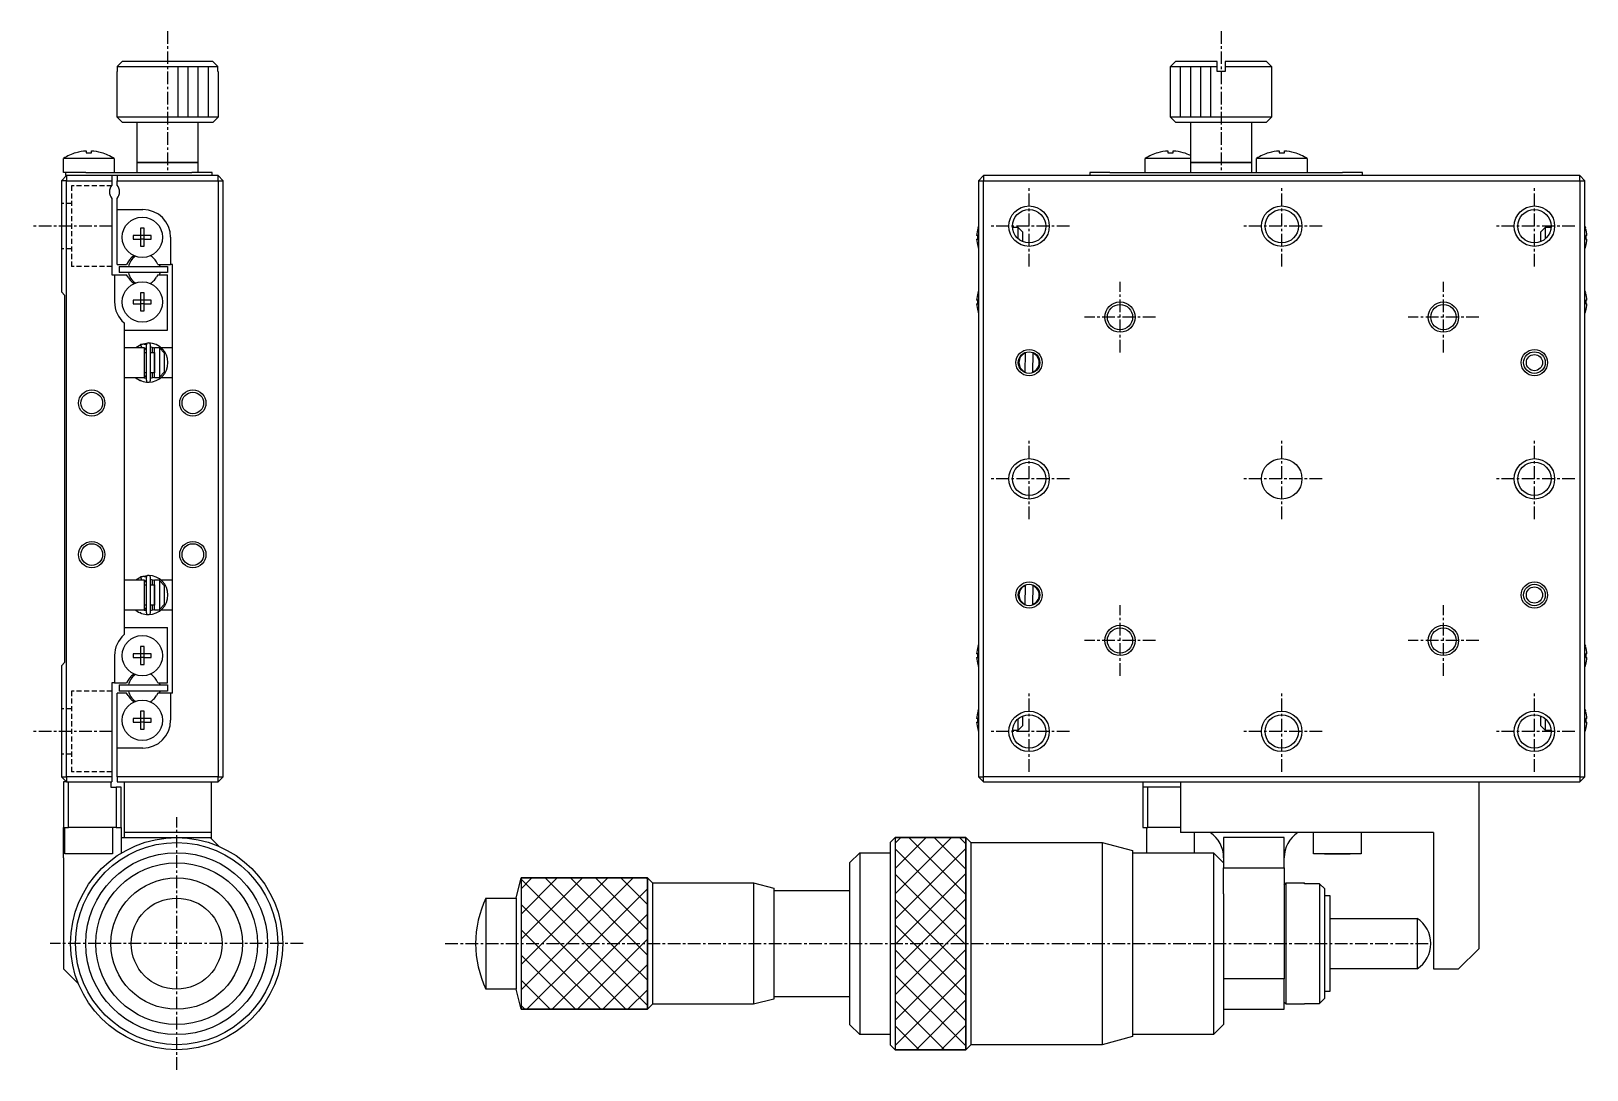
# Model space of a CAD drawing. Extents: x 918 to 1255, y 43 to 278.
# Drawn here: x 918.2 to 1072.1, y 122.9 to 225.7 of the extents above; entities that cross this region are included whole.
import ezdxf

# ---------------------------------------------------------------- set-up
doc = ezdxf.new("R2010")
doc.units = 0
doc.linetypes.add('CENTER', pattern=[2, 1.25, -0.25, 0.25, -0.25])
doc.linetypes.add('DASHED', pattern=[0.75, 0.5, -0.25])
doc.layers.get('0').update_dxf_attribs({"linetype": 'CONTINUOUS'})
doc.layers.add('CENTER', color=1, linetype='CENTER')

msp = doc.modelspace()

# ---------------------------------------------------------------- linework, layer by layer
at = {"color": 7, "linetype": 'CONTINUOUS'}
for p, q in [((926.73, 221.68), (926.71, 221.68)), ((926.71, 217.18), (926.71, 221.68)), ((927.23, 222.68), (926.73, 222.18)), ((926.73, 222.18), (936.69, 222.18)), ((926.73, 222.18), (926.73, 221.68)), ((936.19, 222.68), (927.23, 222.68)), ((936.69, 222.18), (936.19, 222.68)), ((936.69, 221.68), (936.69, 222.18)), ((936.71, 221.68), (936.69, 221.68)), ((936.71, 221.68), (936.71, 217.18)), ((1030.94, 222.18), (1031.44, 222.68)), ((1030.94, 222.18), (1035.54, 222.18)), ((1030.94, 217.18), (1030.94, 222.18)), ((1035.54, 222.68), (1031.44, 222.68)), ((1035.54, 222.68), (1031.44, 222.68)), ((1035.54, 222.18), (1035.54, 222.68)), ((1035.54, 221.68), (1035.54, 222.18)), ((1036.34, 221.68), (1035.54, 221.68)), ((1036.34, 221.68), (1035.54, 221.68)), ((1040.44, 222.68), (1036.34, 222.68)), ((1040.44, 222.68), (1036.34, 222.68)), ((1036.34, 222.68), (1036.34, 222.18)), ((1036.34, 222.18), (1040.94, 222.18)), ((1036.34, 222.18), (1036.34, 221.68)), ((1040.44, 222.68), (1040.94, 222.18)), ((1040.94, 222.18), (1040.94, 217.18)), ((936.71, 217.18), (926.71, 217.18)), ((927.21, 216.68), (926.71, 217.18)), ((936.71, 217.18), (936.21, 216.68)), ((1040.94, 217.18), (1030.94, 217.18)), ((1031.44, 216.68), (1030.94, 217.18)), ((1040.94, 217.18), (1040.44, 216.68)), ((927.21, 216.68), (936.21, 216.68)), ((928.71, 212.68), (928.71, 216.68)), ((934.71, 216.68), (934.71, 212.68)), ((1031.44, 216.68), (1040.44, 216.68)), ((1032.94, 212.68), (1032.94, 216.68)), ((1038.94, 216.68), (1038.94, 212.68)), ((926.41, 213.08), (921.41, 213.08)), ((921.41, 211.68), (921.41, 213.08)), ((922.65, 213.65), (922.65, 213.65)), ((923.65, 213.82), (923.65, 213.65)), ((923.65, 213.65), (924.17, 213.65)), ((924.17, 213.65), (924.17, 213.82)), ((925.17, 213.65), (925.17, 213.65)), ((926.41, 213.08), (926.41, 211.68)), ((934.71, 212.68), (928.71, 212.68)), ((928.71, 212.68), (934.71, 212.68)), ((928.71, 211.68), (928.71, 212.68)), ((934.71, 212.68), (934.71, 211.68)), ((1032.94, 213.08), (1028.44, 213.08)), ((1028.44, 211.68), (1028.44, 213.08)), ((1029.68, 213.65), (1029.68, 213.65)), ((1029.68, 213.65), (1029.68, 213.65)), ((1030.68, 213.82), (1030.68, 213.65)), ((1030.68, 213.65), (1031.2, 213.65)), ((1031.2, 213.65), (1031.2, 213.82)), ((1032.2, 213.65), (1032.2, 213.65)), ((1032.2, 213.65), (1032.2, 213.65)), ((1038.94, 212.68), (1032.94, 212.68)), ((1032.94, 212.68), (1038.94, 212.68)), ((1032.94, 211.68), (1032.94, 212.68)), ((1038.94, 212.68), (1038.94, 211.68)), ((1044.44, 213.08), (1039.44, 213.08)), ((1039.44, 211.68), (1039.44, 213.08)), ((1040.68, 213.65), (1040.68, 213.65)), ((1040.68, 213.65), (1040.68, 213.65)), ((1041.68, 213.82), (1041.68, 213.65)), ((1041.68, 213.65), (1042.2, 213.65)), ((1042.2, 213.65), (1042.2, 213.82)), ((1043.2, 213.65), (1043.2, 213.65)), ((1043.2, 213.65), (1043.2, 213.65)), ((1044.44, 213.08), (1044.44, 211.68)), ((921.71, 211.38), (921.21, 210.88)), ((921.71, 210.88), (921.21, 210.88)), ((921.21, 210.88), (921.21, 199.88)), ((921.61, 211.68), (921.41, 211.68)), ((921.61, 211.68), (921.61, 211.38)), ((923.61, 211.68), (921.61, 211.68)), ((921.61, 211.38), (921.71, 211.38)), ((921.71, 211.38), (921.71, 210.88)), ((926.21, 211.38), (921.71, 211.38)), ((921.71, 210.88), (926.21, 210.88)), ((921.71, 151.88), (921.71, 210.88)), ((923.61, 211.68), (924.98, 211.68)), ((924.98, 211.68), (934.11, 211.68)), ((926.71, 211.38), (926.21, 211.38)), ((926.21, 211.38), (926.21, 210.88)), ((926.21, 210.88), (926.21, 210.45)), ((936.71, 211.38), (926.71, 211.38)), ((926.71, 211.38), (926.71, 210.88)), ((926.71, 210.88), (936.71, 210.88)), ((926.71, 210.45), (926.71, 210.88)), ((936.11, 211.68), (934.11, 211.68)), ((936.11, 211.38), (936.11, 211.68)), ((936.71, 210.88), (936.71, 211.38)), ((936.71, 211.38), (937.21, 210.88)), ((936.71, 210.88), (936.71, 151.88)), ((936.71, 210.88), (937.21, 210.88)), ((937.21, 151.88), (937.21, 210.88)), ((1011.94, 210.88), (1012.44, 211.38)), ((1011.94, 210.88), (1011.94, 151.88)), ((1011.94, 210.88), (1012.44, 210.88)), ((1012.44, 211.38), (1012.44, 210.88)), ((1071.44, 211.38), (1012.44, 211.38)), ((1012.44, 151.88), (1012.44, 210.88)), ((1012.44, 210.88), (1071.44, 210.88)), ((1022.94, 211.68), (1022.94, 211.38)), ((1024.94, 211.68), (1022.94, 211.68)), ((1024.94, 211.68), (1029.86, 211.68)), ((1029.86, 211.68), (1032.01, 211.68)), ((1032.01, 211.68), (1037.51, 211.68)), ((1037.51, 211.68), (1040.86, 211.68)), ((1040.86, 211.68), (1043.01, 211.68)), ((1043.01, 211.68), (1047.94, 211.68)), ((1049.94, 211.68), (1047.94, 211.68)), ((1049.94, 211.38), (1049.94, 211.68)), ((1071.44, 211.38), (1071.94, 210.88)), ((1071.44, 210.88), (1071.44, 211.38)), ((1071.44, 210.88), (1071.44, 151.88)), ((1071.44, 210.88), (1071.94, 210.88)), ((1071.94, 151.88), (1071.94, 210.88)), ((926.21, 209.12), (926.21, 201.58)), ((926.71, 208.03), (926.71, 209.12)), ((926.71, 208.03), (929.26, 208.03)), ((926.71, 202.58), (926.71, 208.03)), ((1015.29, 206.28), (1015.84, 206.28)), ((1015.84, 206.28), (1015.84, 205.21)), ((1015.84, 206.28), (1016.04, 206.08)), ((1067.84, 206.08), (1068.04, 206.28)), ((1068.04, 205.19), (1068.04, 206.28)), ((1068.04, 206.28), (1068.59, 206.28)), ((928.32, 205.46), (928.32, 205.1)), ((929.03, 205.46), (928.32, 205.46)), ((928.32, 205.1), (929.03, 205.1)), ((929.03, 206.17), (929.03, 205.46)), ((929.39, 206.17), (929.03, 206.17)), ((929.04, 205.45), (929.03, 205.46)), ((929.04, 205.12), (929.03, 205.1)), ((929.03, 205.1), (929.03, 204.4)), ((929.38, 205.45), (929.04, 205.45)), ((929.04, 205.45), (929.04, 205.12)), ((929.04, 205.12), (929.38, 205.12)), ((929.38, 205.45), (929.39, 205.46)), ((929.38, 205.12), (929.38, 205.45)), ((929.38, 205.12), (929.39, 205.1)), ((929.39, 205.46), (929.39, 206.17)), ((930.1, 205.46), (929.39, 205.46)), ((929.39, 205.1), (930.1, 205.1)), ((929.39, 204.4), (929.39, 205.1)), ((930.1, 205.1), (930.1, 205.46)), ((932.01, 205.28), (932.01, 202.58)), ((1011.87, 205.46), (1011.75, 205.46)), ((1011.75, 205.1), (1011.87, 205.1)), ((1011.87, 206.17), (1011.87, 206.17)), ((1011.87, 205.1), (1011.87, 205.46)), ((1016.04, 206.08), (1016.34, 205.78)), ((1016.34, 204.85), (1016.34, 205.78)), ((1067.54, 205.78), (1067.84, 206.08)), ((1067.54, 205.78), (1067.54, 204.85)), ((1072.01, 206.17), (1072.01, 206.17)), ((1072.01, 205.46), (1072.01, 205.1)), ((1072.13, 205.46), (1072.01, 205.46)), ((1072.01, 205.1), (1072.13, 205.1)), ((929.03, 204.4), (929.39, 204.4)), ((1011.87, 204.4), (1011.87, 204.4)), ((1072.01, 204.4), (1072.01, 204.4)), ((926.71, 202.58), (927.66, 202.58)), ((926.91, 202.38), (926.91, 201.78)), ((926.91, 202.38), (931.71, 202.38)), ((931.71, 201.78), (926.91, 201.78)), ((927.81, 202.84), (927.66, 202.58)), ((930.76, 202.58), (930.61, 202.84)), ((930.76, 202.58), (932.01, 202.58)), ((931.71, 202.38), (931.71, 201.78)), ((932.21, 202.58), (932.01, 202.58)), ((932.21, 160.18), (932.21, 202.58)), ((926.21, 201.58), (926.46, 201.58)), ((926.46, 201.58), (926.46, 198.88)), ((926.46, 201.58), (927.66, 201.58)), ((927.81, 201.32), (927.66, 201.58)), ((930.76, 201.58), (930.61, 201.32)), ((930.76, 201.58), (931.71, 201.58)), ((931.71, 196.08), (931.71, 201.58)), ((921.56, 199.53), (921.21, 199.88)), ((921.56, 163.23), (921.56, 199.53)), ((928.32, 199.06), (928.32, 198.7)), ((929.03, 199.06), (928.32, 199.06)), ((928.32, 198.7), (929.03, 198.7)), ((929.03, 199.77), (929.03, 199.06)), ((929.39, 199.77), (929.03, 199.77)), ((929.04, 199.05), (929.03, 199.06)), ((929.04, 198.72), (929.03, 198.7)), ((929.03, 198.7), (929.03, 198)), ((929.38, 199.05), (929.04, 199.05)), ((929.04, 199.05), (929.04, 198.72)), ((929.04, 198.72), (929.38, 198.72)), ((929.38, 199.05), (929.39, 199.06)), ((929.38, 198.72), (929.38, 199.05)), ((929.38, 198.72), (929.39, 198.7)), ((929.39, 199.06), (929.39, 199.77)), ((930.1, 199.06), (929.39, 199.06)), ((929.39, 198.7), (930.1, 198.7)), ((929.39, 198), (929.39, 198.7)), ((930.1, 198.7), (930.1, 199.06)), ((1011.87, 199.06), (1011.75, 199.06)), ((1011.75, 198.7), (1011.87, 198.7)), ((1011.87, 199.77), (1011.87, 199.77)), ((1011.87, 198.7), (1011.87, 199.06)), ((1072.01, 199.77), (1072.01, 199.77)), ((1072.01, 199.06), (1072.01, 198.7)), ((1072.13, 199.06), (1072.01, 199.06)), ((1072.01, 198.7), (1072.13, 198.7)), ((929.03, 198), (929.39, 198)), ((1011.87, 198), (1011.87, 198)), ((1072.01, 198), (1072.01, 198)), ((927.41, 196.81), (927.41, 193.96)), ((927.41, 196.08), (931.71, 196.08)), ((927.41, 194.38), (929.41, 194.38)), ((927.41, 193.96), (927.41, 191.81)), ((928.57, 194.38), (929.05, 194.67)), ((929.04, 194.67), (929.04, 194.67)), ((929.04, 194.67), (929.13, 194.38)), ((929.09, 194.69), (929.78, 194.83)), ((929.41, 194.38), (929.41, 191.38)), ((929.61, 191.13), (929.61, 194.63)), ((930, 194.63), (930, 191.13)), ((930.41, 194.32), (930, 194.43)), ((930.21, 193.88), (930.21, 194.38)), ((930.21, 194.38), (930.22, 194.38)), ((930.22, 194.38), (930.22, 194.38)), ((930.22, 194.38), (930.22, 194.38)), ((930.22, 194.38), (930.22, 194.38)), ((930.22, 194.38), (930.22, 194.38)), ((930.41, 191.38), (930.41, 194.38)), ((930.41, 193.88), (930.41, 194.38)), ((930.41, 194.38), (930.91, 194.38)), ((930.91, 194.38), (930.91, 194.33)), ((930.91, 194.33), (930.91, 191.44)), ((931.41, 193.8), (930.91, 194.33)), ((931.05, 194.38), (931.05, 194.38)), ((931.05, 194.38), (932.21, 194.38)), ((929.41, 193.88), (929.61, 193.88)), ((930, 193.88), (930.41, 193.88)), ((930.41, 193.88), (930.41, 191.88)), ((930.41, 191.88), (930.41, 193.88)), ((931.41, 191.97), (931.41, 193.8)), ((1016.55, 193.8), (1016.53, 191.97)), ((1016.55, 193.8), (1016.55, 193.89)), ((1017.33, 191.88), (1017.35, 193.88)), ((1017.33, 191.96), (1017.35, 193.8)), ((1017.35, 193.88), (1017.35, 193.8)), ((927.41, 191.81), (927.41, 170.96)), ((929.41, 191.38), (927.41, 191.38)), ((929.05, 191.1), (929.03, 191.11)), ((929.04, 191.1), (929.05, 191.1)), ((929.05, 191.1), (929.05, 191.1)), ((929.05, 191.1), (929.05, 191.1)), ((929.05, 191.1), (929.05, 191.1)), ((929.08, 191.08), (929.05, 191.1)), ((929.09, 191.08), (929.08, 191.08)), ((929.1, 191.08), (929.09, 191.08)), ((929.09, 191.08), (929.09, 191.08)), ((929.09, 191.08), (929.09, 191.08)), ((929.09, 191.08), (929.09, 191.08)), ((929.09, 191.08), (929.09, 191.08)), ((929.1, 191.07), (929.1, 191.08)), ((929.1, 191.08), (929.1, 191.08)), ((929.1, 191.08), (929.1, 191.08)), ((929.1, 191.08), (929.1, 191.08)), ((929.1, 191.08), (929.1, 191.08)), ((929.1, 191.08), (929.1, 191.08)), ((929.1, 191.07), (929.1, 191.07)), ((929.4, 191.38), (929.41, 191.38)), ((929.61, 191.88), (929.41, 191.88)), ((929.41, 191.38), (929.61, 191.34)), ((930.41, 191.88), (930, 191.88)), ((930, 191.34), (930.41, 191.45)), ((930.21, 191.38), (930.21, 191.88)), ((930.22, 191.38), (930.21, 191.38)), ((930.22, 191.38), (930.22, 191.38)), ((930.22, 191.38), (930.22, 191.38)), ((930.22, 191.38), (930.22, 191.38)), ((930.22, 191.38), (930.22, 191.38)), ((930.22, 191.38), (930.22, 191.38)), ((930.22, 191.38), (930.22, 191.38)), ((930.22, 191.38), (930.22, 191.38)), ((930.22, 191.38), (930.22, 191.38)), ((930.41, 191.38), (930.41, 191.88)), ((930.91, 191.38), (930.41, 191.38)), ((930.91, 191.44), (931.41, 191.97)), ((930.91, 191.44), (930.91, 191.38)), ((932.21, 191.38), (931.05, 191.38)), ((931.41, 191.96), (931.41, 191.97)), ((1016.53, 191.89), (1016.53, 191.97)), ((1017.33, 191.96), (1017.33, 191.88)), ((927.41, 171.38), (929.41, 171.38)), ((927.41, 170.96), (927.41, 168.81)), ((928.57, 171.38), (929.05, 171.67)), ((929.02, 171.66), (929.04, 171.67)), ((929.04, 171.67), (929.13, 171.38)), ((929.09, 171.69), (929.78, 171.83)), ((929.41, 171.38), (929.41, 168.38)), ((929.41, 170.88), (929.61, 170.88)), ((929.61, 168.13), (929.61, 171.63)), ((930, 171.63), (930, 168.13)), ((930.41, 171.32), (930, 171.43)), ((930, 170.88), (930.41, 170.88)), ((930.21, 170.88), (930.21, 171.38)), ((930.21, 171.38), (930.22, 171.38)), ((930.22, 171.38), (930.22, 171.38)), ((930.22, 171.38), (930.22, 171.38)), ((930.22, 171.38), (930.22, 171.38)), ((930.22, 171.38), (930.22, 171.38)), ((930.41, 168.38), (930.41, 171.38)), ((930.41, 170.88), (930.41, 171.38)), ((930.41, 171.38), (930.91, 171.38)), ((930.41, 168.88), (930.41, 170.88)), ((930.41, 170.88), (930.41, 168.88)), ((930.91, 171.38), (930.91, 171.33)), ((930.91, 171.33), (930.91, 168.44)), ((931.41, 170.8), (930.91, 171.33)), ((931.05, 171.38), (931.05, 171.38)), ((931.05, 171.38), (932.21, 171.38)), ((1016.55, 170.8), (1016.55, 170.89)), ((1017.33, 168.88), (1017.35, 170.88)), ((1017.35, 170.88), (1017.35, 170.8)), ((931.41, 168.97), (931.41, 170.8)), ((1016.55, 170.8), (1016.53, 168.97)), ((1017.33, 168.96), (1017.35, 170.8)), ((927.41, 168.81), (927.41, 165.96)), ((929.41, 168.38), (927.41, 168.38)), ((929.05, 168.1), (929.01, 168.11)), ((929.04, 168.1), (929.05, 168.1)), ((929.05, 168.1), (929.05, 168.1)), ((929.05, 168.1), (929.05, 168.1)), ((929.05, 168.1), (929.05, 168.1)), ((929.08, 168.08), (929.05, 168.1)), ((929.09, 168.08), (929.08, 168.08)), ((929.1, 168.08), (929.09, 168.08)), ((929.09, 168.08), (929.09, 168.08)), ((929.09, 168.08), (929.09, 168.08)), ((929.09, 168.08), (929.09, 168.08)), ((929.09, 168.08), (929.09, 168.08)), ((929.1, 168.07), (929.1, 168.08)), ((929.1, 168.08), (929.1, 168.08)), ((929.1, 168.08), (929.1, 168.08)), ((929.1, 168.08), (929.1, 168.08)), ((929.1, 168.08), (929.1, 168.08)), ((929.1, 168.08), (929.1, 168.08)), ((929.1, 168.07), (929.1, 168.07)), ((929.4, 168.38), (929.41, 168.38)), ((929.61, 168.88), (929.41, 168.88)), ((929.41, 168.38), (929.61, 168.34)), ((930.41, 168.88), (930, 168.88)), ((930, 168.34), (930.41, 168.45)), ((930.21, 168.38), (930.21, 168.88)), ((930.22, 168.38), (930.21, 168.38)), ((930.22, 168.38), (930.22, 168.38)), ((930.22, 168.38), (930.22, 168.38)), ((930.22, 168.38), (930.22, 168.38)), ((930.22, 168.38), (930.22, 168.38)), ((930.22, 168.38), (930.22, 168.38)), ((930.22, 168.38), (930.22, 168.38)), ((930.22, 168.38), (930.22, 168.38)), ((930.22, 168.38), (930.22, 168.38)), ((930.41, 168.38), (930.41, 168.88)), ((930.91, 168.38), (930.41, 168.38)), ((930.91, 168.44), (931.41, 168.97)), ((930.91, 168.44), (930.91, 168.38)), ((932.21, 168.38), (931.05, 168.38)), ((931.41, 168.96), (931.41, 168.97)), ((1016.53, 168.89), (1016.53, 168.97)), ((1017.33, 168.96), (1017.33, 168.88)), ((927.41, 166.68), (931.71, 166.68)), ((931.71, 161.18), (931.71, 166.68)), ((929.03, 164.77), (929.03, 164.06)), ((929.39, 164.77), (929.03, 164.77)), ((929.39, 164.06), (929.39, 164.77)), ((1011.87, 164.77), (1011.87, 164.77)), ((1072.01, 164.77), (1072.01, 164.77)), ((921.21, 162.88), (921.56, 163.23)), ((926.46, 163.88), (926.46, 161.18)), ((928.32, 164.06), (928.32, 163.7)), ((929.03, 164.06), (928.32, 164.06)), ((928.32, 163.7), (929.03, 163.7)), ((929.04, 164.05), (929.03, 164.06)), ((929.04, 163.72), (929.03, 163.7)), ((929.03, 163.7), (929.03, 163)), ((929.38, 164.05), (929.04, 164.05)), ((929.04, 164.05), (929.04, 163.72)), ((929.04, 163.72), (929.38, 163.72)), ((929.38, 164.05), (929.39, 164.06)), ((929.38, 163.72), (929.38, 164.05)), ((929.38, 163.72), (929.39, 163.7)), ((930.1, 164.06), (929.39, 164.06)), ((929.39, 163.7), (930.1, 163.7)), ((929.39, 163), (929.39, 163.7)), ((930.1, 163.7), (930.1, 164.06)), ((1011.87, 164.06), (1011.75, 164.06)), ((1011.75, 163.7), (1011.87, 163.7)), ((1011.87, 163.7), (1011.87, 164.06)), ((1072.01, 164.06), (1072.01, 163.7)), ((1072.13, 164.06), (1072.01, 164.06)), ((1072.01, 163.7), (1072.13, 163.7)), ((921.21, 162.88), (921.21, 151.88)), ((929.03, 163), (929.39, 163)), ((1011.87, 163), (1011.87, 163)), ((1072.01, 163), (1072.01, 163)), ((926.21, 161.18), (926.21, 151.88)), ((926.46, 161.18), (926.21, 161.18)), ((926.46, 161.18), (927.66, 161.18)), ((927.66, 160.18), (926.71, 160.18)), ((926.71, 154.73), (926.71, 160.18)), ((926.91, 160.98), (926.91, 160.38)), ((926.91, 160.98), (931.71, 160.98)), ((931.71, 160.38), (926.91, 160.38)), ((927.81, 161.44), (927.66, 161.18)), ((927.81, 159.92), (927.66, 160.18)), ((930.76, 161.18), (930.61, 161.44)), ((930.76, 160.18), (930.61, 159.92)), ((930.76, 161.18), (931.71, 161.18)), ((932.01, 160.18), (930.76, 160.18)), ((931.71, 160.98), (931.71, 160.38)), ((932.21, 160.18), (932.01, 160.18)), ((932.01, 160.18), (932.01, 157.48)), ((928.32, 157.66), (928.32, 157.3)), ((929.03, 157.66), (928.32, 157.66)), ((928.32, 157.3), (929.03, 157.3)), ((929.03, 158.37), (929.03, 157.66)), ((929.39, 158.37), (929.03, 158.37)), ((929.04, 157.65), (929.03, 157.66)), ((929.04, 157.32), (929.03, 157.3)), ((929.03, 157.3), (929.03, 156.6)), ((929.38, 157.65), (929.04, 157.65)), ((929.04, 157.65), (929.04, 157.32)), ((929.04, 157.32), (929.38, 157.32)), ((929.38, 157.65), (929.39, 157.66)), ((929.38, 157.32), (929.38, 157.65)), ((929.38, 157.32), (929.39, 157.3)), ((929.39, 157.66), (929.39, 158.37)), ((930.1, 157.66), (929.39, 157.66)), ((929.39, 157.3), (930.1, 157.3)), ((929.39, 156.6), (929.39, 157.3)), ((930.1, 157.3), (930.1, 157.66)), ((1011.87, 157.66), (1011.75, 157.66)), ((1011.75, 157.3), (1011.87, 157.3)), ((1011.87, 158.37), (1011.87, 158.37)), ((1011.87, 157.3), (1011.87, 157.66)), ((1015.84, 157.58), (1015.84, 156.48)), ((1016.34, 156.98), (1016.34, 157.92)), ((1067.54, 157.92), (1067.54, 156.98)), ((1068.04, 156.48), (1068.04, 157.56)), ((1072.01, 158.37), (1072.01, 158.37)), ((1072.01, 157.66), (1072.01, 157.3)), ((1072.13, 157.66), (1072.01, 157.66)), ((1072.01, 157.3), (1072.13, 157.3)), ((929.03, 156.6), (929.39, 156.6)), ((1011.87, 156.6), (1011.87, 156.6)), ((1015.84, 156.48), (1015.29, 156.48)), ((1016.04, 156.68), (1015.84, 156.48)), ((1016.34, 156.98), (1016.04, 156.68)), ((1067.84, 156.68), (1067.54, 156.98)), ((1068.04, 156.48), (1067.84, 156.68)), ((1068.59, 156.48), (1068.04, 156.48)), ((1072.01, 156.6), (1072.01, 156.6)), ((929.26, 154.73), (926.71, 154.73)), ((926.71, 151.88), (926.71, 154.73)), ((921.21, 151.88), (921.71, 151.88)), ((921.21, 151.88), (921.71, 151.38)), ((921.41, 151.38), (921.41, 146.88)), ((921.71, 151.38), (921.41, 151.38)), ((926.21, 151.88), (921.71, 151.88)), ((921.71, 151.88), (921.71, 151.38)), ((921.71, 151.38), (926.21, 151.38)), ((921.91, 146.88), (921.91, 151.38)), ((926.11, 151.38), (926.11, 150.88)), ((926.11, 150.88), (926.61, 150.88)), ((926.21, 151.88), (926.21, 151.38)), ((926.61, 150.88), (926.61, 146.88)), ((927.11, 150.88), (926.61, 150.88)), ((936.71, 151.88), (926.71, 151.88)), ((926.71, 151.88), (926.71, 151.38)), ((926.71, 151.38), (936.71, 151.38)), ((927.11, 146.88), (927.11, 150.88)), ((927.41, 151.38), (927.41, 146.38)), ((936.01, 151.38), (936.01, 146.38)), ((936.71, 151.88), (937.21, 151.88)), ((936.71, 151.38), (937.21, 151.88)), ((936.71, 151.38), (936.71, 151.88)), ((1011.94, 151.88), (1012.44, 151.88)), ((1012.44, 151.38), (1011.94, 151.88)), ((1012.44, 151.38), (1012.44, 151.88)), ((1071.44, 151.88), (1012.44, 151.88)), ((1012.44, 151.38), (1071.44, 151.38)), ((1028.19, 151.38), (1028.19, 150.88)), ((1028.19, 150.88), (1028.19, 146.88)), ((1028.69, 150.88), (1028.19, 150.88)), ((1031.94, 150.88), (1028.69, 150.88)), ((1028.69, 146.88), (1028.69, 150.88)), ((1031.94, 151.38), (1031.94, 146.38)), ((1061.44, 151.38), (1061.44, 134.88)), ((1071.44, 151.88), (1071.94, 151.88)), ((1071.44, 151.88), (1071.44, 151.38)), ((1071.94, 151.88), (1071.44, 151.38)), ((921.41, 146.88), (921.91, 146.88)), ((921.41, 143.88), (921.41, 146.88)), ((921.56, 144.28), (921.56, 146.88)), ((926.61, 146.88), (921.91, 146.88)), ((926.26, 146.88), (926.26, 144.28)), ((926.61, 146.88), (927.11, 146.88)), ((927.11, 146.88), (927.11, 144.33)), ((936.01, 146.38), (927.41, 146.38)), ((927.41, 146.38), (927.41, 145.88)), ((936.01, 146.38), (936.01, 145.78)), ((1028.19, 146.88), (1028.69, 146.88)), ((1028.59, 144.38), (1028.59, 146.88)), ((1031.94, 146.88), (1028.69, 146.88)), ((1056.94, 146.38), (1031.94, 146.38)), ((1033.29, 146.38), (1033.29, 144.38)), ((1045.09, 144.28), (1045.09, 146.38)), ((1049.79, 146.38), (1049.79, 144.28)), ((1056.94, 146.38), (1056.94, 132.88)), ((927.11, 145.88), (932.61, 145.88)), ((932.61, 145.88), (935.91, 145.88)), ((935.91, 145.88), (936.77, 145.03)), ((1003.19, 145.38), (1003.69, 145.88)), ((1003.19, 145.38), (1003.19, 125.38)), ((1010.69, 145.88), (1011.19, 145.38)), ((1011.19, 145.38), (1011.19, 125.38)), ((1011.19, 145.38), (1024.19, 145.38)), ((1024.19, 145.38), (1024.19, 125.38)), ((1024.19, 145.38), (1027.19, 144.58)), ((1042.19, 145.88), (1036.19, 145.88)), ((1036.19, 145.88), (1036.19, 142.88)), ((1042.19, 142.88), (1042.19, 145.88)), ((921.41, 143.88), (921.41, 132.88)), ((926.26, 144.28), (921.56, 144.28)), ((999.19, 143.38), (1000.19, 144.38)), ((999.19, 143.38), (999.19, 127.38)), ((1000.19, 144.38), (1000.19, 126.38)), ((1000.19, 144.38), (1003.19, 144.38)), ((1027.19, 144.58), (1027.19, 126.18)), ((1027.19, 144.38), (1035.19, 144.38)), ((1035.19, 144.38), (1035.19, 126.38)), ((1035.19, 144.38), (1036.19, 143.38)), ((1049.79, 144.28), (1045.09, 144.28)), ((1047.44, 144.28), (1045.09, 144.28)), ((1046.17, 144.28), (1046.8, 144.28)), ((1046.8, 144.28), (1046.17, 144.28)), ((1046.8, 144.28), (1048.07, 144.28)), ((1048.07, 144.28), (1046.8, 144.28)), ((1049.79, 144.28), (1047.44, 144.28)), ((1048.07, 144.28), (1048.71, 144.28)), ((1048.71, 144.28), (1048.07, 144.28)), ((966.19, 139.88), (966.69, 141.88)), ((979.19, 141.88), (979.69, 141.38)), ((1036.19, 142.88), (1042.19, 142.88)), ((1036.19, 140.32), (1036.19, 142.88)), ((1042.19, 142.88), (1042.19, 131.88)), ((979.69, 141.38), (979.69, 129.38)), ((979.69, 141.38), (989.69, 141.38)), ((989.69, 141.38), (989.69, 129.38)), ((989.69, 141.38), (991.69, 140.88)), ((991.69, 140.88), (991.69, 129.88)), ((991.69, 140.63), (999.19, 140.63)), ((1036.19, 140.32), (1036.19, 135.38)), ((1042.19, 141.18), (1042.39, 141.38)), ((1042.39, 129.38), (1042.39, 141.38)), ((1042.39, 141.38), (1044.19, 141.38)), ((1044.19, 141.3), (1044.19, 141.38)), ((1044.19, 141.3), (1044.19, 141.38)), ((1045.69, 141.3), (1044.19, 141.3)), ((1045.69, 141.3), (1045.69, 129.47)), ((1046.19, 140.79), (1045.69, 141.3)), ((1046.19, 129.98), (1046.19, 140.79)), ((1046.19, 140.03), (1046.19, 140.79)), ((1046.19, 140.13), (1046.69, 140.13)), ((1046.69, 140.13), (1046.69, 130.63)), ((963.2, 139.88), (963.2, 130.88)), ((963.2, 139.88), (966.19, 139.88)), ((966.19, 139.88), (966.19, 130.88)), ((1046.69, 137.88), (1055.35, 137.88)), ((1055.35, 137.88), (1055.35, 132.88)), ((1036.19, 135.38), (1036.19, 127.38)), ((1061.44, 134.88), (1059.44, 132.88)), ((922.9, 131.4), (921.41, 132.88)), ((1055.35, 132.88), (1046.69, 132.88)), ((1056.94, 132.88), (1059.44, 132.88)), ((966.19, 130.88), (963.2, 130.88)), ((966.69, 128.88), (966.19, 130.88)), ((1042.19, 131.88), (1036.19, 131.88)), ((1042.19, 128.88), (1042.19, 131.88)), ((979.69, 129.38), (979.19, 128.88)), ((989.69, 129.38), (979.69, 129.38)), ((991.69, 129.88), (989.69, 129.38)), ((999.19, 130.13), (991.69, 130.13)), ((1042.39, 129.38), (1042.19, 129.58)), ((1044.19, 129.38), (1042.39, 129.38)), ((1044.19, 129.38), (1044.19, 129.47)), ((1044.19, 129.38), (1044.19, 129.47)), ((1044.19, 129.47), (1045.69, 129.47)), ((1045.69, 129.47), (1046.19, 129.98)), ((1046.19, 129.98), (1046.19, 130.74)), ((1046.69, 130.63), (1046.19, 130.63)), ((1036.19, 128.88), (1042.19, 128.88)), ((1000.19, 126.38), (999.19, 127.38)), ((1003.19, 126.38), (1000.19, 126.38)), ((1035.19, 126.38), (1027.19, 126.38)), ((1036.19, 127.38), (1035.19, 126.38)), ((1003.69, 124.88), (1003.19, 125.38)), ((1011.19, 125.38), (1010.69, 124.88)), ((1024.19, 125.38), (1011.19, 125.38)), ((1027.19, 126.18), (1024.19, 125.38))]:
    msp.add_line(p, q, dxfattribs=at)
at = {"color": 3, "linetype": 'CONTINUOUS'}
for p, q in [((932.71, 222.18), (932.71, 217.18)), ((933.71, 222.18), (933.71, 217.18)), ((934.71, 222.18), (934.71, 217.18)), ((935.71, 222.18), (935.71, 217.18)), ((1031.94, 217.18), (1031.94, 222.18)), ((1032.94, 217.18), (1032.94, 222.18)), ((1033.94, 217.18), (1033.94, 222.18)), ((1034.94, 217.18), (1034.94, 222.18)), ((1004.26, 145.88), (1003.69, 145.31)), ((1006.76, 145.88), (1003.69, 142.81)), ((1009.26, 145.88), (1003.69, 140.31)), ((1003.69, 145.88), (1003.69, 124.88)), ((1003.69, 145.88), (1010.69, 145.88)), ((1010.69, 144.81), (1003.69, 137.81)), ((1010.69, 137.75), (1003.69, 144.75)), ((1010.69, 140.25), (1005.06, 145.88)), ((1010.69, 142.75), (1007.56, 145.88)), ((1010.69, 145.25), (1010.06, 145.88)), ((1010.69, 145.88), (1010.69, 124.88)), ((967.76, 141.88), (966.69, 140.81)), ((970.26, 141.88), (966.69, 138.31)), ((972.76, 141.88), (966.69, 135.81)), ((966.69, 141.88), (966.69, 128.88)), ((966.69, 141.88), (979.19, 141.88)), ((974.66, 133.78), (966.69, 141.75)), ((975.26, 141.88), (967.16, 133.78)), ((977.16, 133.78), (969.06, 141.88)), ((977.76, 141.88), (969.66, 133.78)), ((979.19, 134.25), (971.56, 141.88)), ((979.19, 136.75), (974.06, 141.88)), ((979.19, 139.25), (976.56, 141.88)), ((979.19, 141.75), (979.06, 141.88)), ((979.19, 141.88), (979.19, 128.88)), ((1010.69, 142.31), (1003.69, 135.31)), ((1010.69, 135.25), (1003.69, 142.25)), ((979.19, 140.81), (972.16, 133.78)), ((972.16, 133.78), (966.69, 139.25)), ((1009.66, 133.78), (1003.69, 139.75)), ((1010.69, 139.81), (1004.66, 133.78)), ((979.19, 138.31), (974.66, 133.78)), ((1007.16, 133.78), (1003.69, 137.25)), ((1010.69, 137.31), (1007.16, 133.78)), ((969.66, 133.78), (966.69, 136.75)), ((979.19, 135.81), (977.16, 133.78)), ((967.16, 133.78), (966.69, 134.25)), ((1004.66, 133.78), (1003.69, 134.75)), ((1010.69, 134.81), (1009.66, 133.78)), ((967.16, 133.78), (966.69, 133.31)), ((969.66, 133.78), (966.69, 130.81)), ((972.06, 128.88), (967.16, 133.78)), ((972.16, 133.78), (967.26, 128.88)), ((974.56, 128.88), (969.66, 133.78)), ((974.66, 133.78), (969.76, 128.88)), ((977.06, 128.88), (972.16, 133.78)), ((977.16, 133.78), (972.26, 128.88)), ((979.19, 129.25), (974.66, 133.78)), ((979.19, 133.31), (974.76, 128.88)), ((979.19, 131.75), (977.16, 133.78)), ((1004.66, 133.78), (1003.69, 132.81)), ((1007.16, 133.78), (1003.69, 130.31)), ((1009.66, 133.78), (1003.69, 127.81)), ((1010.69, 127.75), (1004.66, 133.78)), ((1010.69, 130.25), (1007.16, 133.78)), ((1010.69, 132.75), (1009.66, 133.78)), ((969.56, 128.88), (966.69, 131.75)), ((1010.69, 132.31), (1003.69, 125.31)), ((1010.69, 125.25), (1003.69, 132.25)), ((979.19, 130.81), (977.26, 128.88)), ((1008.56, 124.88), (1003.69, 129.75)), ((1010.69, 129.81), (1005.76, 124.88)), ((967.06, 128.88), (966.69, 129.25)), ((979.19, 128.88), (966.69, 128.88)), ((1006.06, 124.88), (1003.69, 127.25)), ((1010.69, 127.31), (1008.26, 124.88)), ((1010.69, 124.88), (1003.69, 124.88))]:
    msp.add_line(p, q, dxfattribs=at)
at = {"color": 3, "linetype": 'DASHED'}
for p, q in [((922.21, 210.38), (922.21, 202.38)), ((926.21, 210.38), (922.21, 210.38)), ((922.21, 208.63), (921.21, 208.63)), ((922.21, 204.13), (921.21, 204.13)), ((926.21, 202.38), (922.21, 202.38)), ((922.21, 160.38), (922.21, 152.38)), ((926.21, 160.38), (922.21, 160.38)), ((922.21, 158.63), (921.21, 158.63)), ((922.21, 154.13), (921.21, 154.13)), ((926.21, 152.38), (922.21, 152.38))]:
    msp.add_line(p, q, dxfattribs=at)
at = {"color": 7, "linetype": 'CONTINUOUS'}
for points in [[(929.05, 194.67), (929.04, 194.67), (929.04, 194.67), (929.04, 194.67), (929.04, 194.66), (929.04, 194.66), (929.04, 194.65), (929.04, 194.65), (929.04, 194.64), (929.05, 194.63), (929.05, 194.62), (929.05, 194.61), (929.06, 194.6), (929.06, 194.59), (929.06, 194.57), (929.07, 194.56), (929.07, 194.55), (929.08, 194.53), (929.08, 194.52), (929.09, 194.5), (929.1, 194.49), (929.1, 194.48), (929.11, 194.46), (929.11, 194.45), (929.12, 194.43), (929.13, 194.42), (929.13, 194.41), (929.14, 194.4), (929.15, 194.38)], [(929.05, 194.67), (929.08, 194.69), (929.11, 194.7), (929.14, 194.71), (929.17, 194.71), (929.21, 194.72), (929.24, 194.72), (929.28, 194.73), (929.31, 194.73), (929.34, 194.73), (929.38, 194.73), (929.41, 194.72), (929.45, 194.72), (929.48, 194.71), (929.51, 194.7), (929.55, 194.69), (929.58, 194.68), (929.61, 194.66), (929.62, 194.66)], [(929.61, 194.03), (929.61, 194.05), (929.61, 194.06), (929.61, 194.08), (929.61, 194.09), (929.61, 194.11), (929.6, 194.12), (929.6, 194.14), (929.59, 194.15), (929.59, 194.16), (929.58, 194.18), (929.57, 194.19), (929.56, 194.2), (929.56, 194.22), (929.55, 194.23), (929.54, 194.24), (929.53, 194.25), (929.52, 194.26), (929.5, 194.27), (929.49, 194.28), (929.48, 194.29), (929.47, 194.3), (929.45, 194.3), (929.44, 194.31), (929.43, 194.32), (929.41, 194.32), (929.41, 194.32)], [(929.41, 191.45), (929.42, 191.45), (929.43, 191.46), (929.45, 191.46), (929.46, 191.47), (929.47, 191.48), (929.49, 191.49), (929.5, 191.49), (929.51, 191.5), (929.52, 191.51), (929.53, 191.53), (929.54, 191.54), (929.55, 191.55), (929.56, 191.56), (929.57, 191.57), (929.58, 191.59), (929.58, 191.6), (929.59, 191.61), (929.59, 191.63), (929.6, 191.64), (929.6, 191.66), (929.61, 191.67), (929.61, 191.68), (929.61, 191.7), (929.61, 191.71), (929.61, 191.73), (929.61, 191.74)], [(929.05, 171.67), (929.04, 171.67), (929.04, 171.67), (929.04, 171.67), (929.04, 171.66), (929.04, 171.66), (929.04, 171.65), (929.04, 171.65), (929.04, 171.64), (929.05, 171.63), (929.05, 171.62), (929.05, 171.61), (929.06, 171.6), (929.06, 171.59), (929.06, 171.57), (929.07, 171.56), (929.07, 171.55), (929.08, 171.53), (929.08, 171.52), (929.09, 171.5), (929.1, 171.49), (929.1, 171.48), (929.11, 171.46), (929.11, 171.45), (929.12, 171.43), (929.13, 171.42), (929.13, 171.41), (929.14, 171.4), (929.15, 171.38)], [(929.05, 171.67), (929.08, 171.69), (929.11, 171.7), (929.14, 171.71), (929.17, 171.71), (929.21, 171.72), (929.24, 171.72), (929.28, 171.73), (929.31, 171.73), (929.34, 171.73), (929.38, 171.73), (929.41, 171.72), (929.45, 171.72), (929.48, 171.71), (929.51, 171.7), (929.55, 171.69), (929.58, 171.68), (929.61, 171.66), (929.62, 171.66)], [(929.61, 171.03), (929.61, 171.05), (929.61, 171.06), (929.61, 171.08), (929.61, 171.09), (929.61, 171.11), (929.6, 171.12), (929.6, 171.14), (929.59, 171.15), (929.59, 171.16), (929.58, 171.18), (929.57, 171.19), (929.56, 171.2), (929.56, 171.22), (929.55, 171.23), (929.54, 171.24), (929.53, 171.25), (929.52, 171.26), (929.5, 171.27), (929.49, 171.28), (929.48, 171.29), (929.47, 171.3), (929.45, 171.3), (929.44, 171.31), (929.43, 171.32), (929.41, 171.32), (929.41, 171.32)], [(929.41, 168.45), (929.42, 168.45), (929.43, 168.46), (929.45, 168.46), (929.46, 168.47), (929.47, 168.48), (929.49, 168.49), (929.5, 168.49), (929.51, 168.5), (929.52, 168.51), (929.53, 168.53), (929.54, 168.54), (929.55, 168.55), (929.56, 168.56), (929.57, 168.57), (929.58, 168.59), (929.58, 168.6), (929.59, 168.61), (929.59, 168.63), (929.6, 168.64), (929.6, 168.66), (929.61, 168.67), (929.61, 168.68), (929.61, 168.7), (929.61, 168.71), (929.61, 168.73), (929.61, 168.74)]]:
    msp.add_lwpolyline(points, dxfattribs=at)
for points in [[(1010.69, 145.88), (1003.69, 145.88), (1003.69, 124.88), (1010.69, 124.88)], [(979.19, 141.88), (966.69, 141.88), (966.69, 128.88), (979.19, 128.88)]]:
    msp.add_lwpolyline(points, close=True, dxfattribs=at)
at = {"color": 3, "linetype": 'CONTINUOUS'}
for centre, radius in [((1016.94, 206.38), 2), ((1041.94, 206.38), 2), ((1066.94, 206.38), 2), ((1025.94, 197.38), 1.5), ((1057.94, 197.38), 1.5), ((1016.94, 192.88), 1.3), ((1066.94, 192.88), 1.3), ((924.21, 188.88), 1.3), ((934.21, 188.88), 1.3), ((1016.94, 181.38), 2), ((1066.94, 181.38), 2), ((924.21, 173.88), 1.3), ((934.21, 173.88), 1.3), ((1016.94, 169.88), 1.3), ((1066.94, 169.88), 1.3), ((1025.94, 165.38), 1.5), ((1057.94, 165.38), 1.5), ((1016.94, 156.38), 2), ((1041.94, 156.38), 2), ((1066.94, 156.38), 2)]:
    msp.add_circle(centre, radius, dxfattribs=at)
at = {"color": 7, "linetype": 'CONTINUOUS'}
for centre, radius in [((1016.94, 206.38), 1.65), ((1041.94, 206.38), 1.65), ((1066.94, 206.38), 1.65), ((929.21, 205.28), 2), ((929.21, 198.88), 2), ((1025.94, 197.38), 1.25), ((1057.94, 197.38), 1.25), ((1016.94, 192.88), 1.07), ((1066.94, 192.88), 1.07), ((1066.94, 192.88), 0.8), ((924.21, 188.88), 1.07), ((934.21, 188.88), 1.07), ((1041.94, 181.38), 2), ((1016.94, 181.38), 1.65), ((1066.94, 181.38), 1.65), ((924.21, 173.88), 1.07), ((934.21, 173.88), 1.07), ((1016.94, 169.88), 1.07), ((1066.94, 169.88), 1.07), ((1066.94, 169.88), 0.8), ((1025.94, 165.38), 1.25), ((1057.94, 165.38), 1.25), ((929.21, 163.88), 2), ((929.21, 157.48), 2), ((1016.94, 156.38), 1.65), ((1041.94, 156.38), 1.65), ((1066.94, 156.38), 1.65), ((932.61, 135.38), 10.5), ((932.61, 135.38), 10), ((932.61, 135.38), 9), ((932.61, 135.38), 8), ((932.61, 135.38), 6.5), ((932.61, 135.38), 4.5)]:
    msp.add_circle(centre, radius, dxfattribs=at)
for centre, radius, start, end in [((923.91, 209.33), 4.5, 106.2858, 123.749), ((923.91, 209.33), 4.49, 93.3178, 106.2694), ((923.91, 209.33), 4.49, 73.7306, 86.6822), ((923.91, 209.33), 4.5, 56.251, 73.7142), ((1030.94, 209.33), 4.5, 106.2858, 123.749), ((1030.94, 209.33), 4.49, 93.3178, 106.2694), ((1030.94, 209.33), 4.49, 73.7306, 86.6822), ((1030.94, 209.33), 4.5, 63.6122, 73.7142), ((1041.94, 209.33), 4.5, 106.2858, 123.749), ((1041.94, 209.33), 4.49, 93.3178, 106.2694), ((1041.94, 209.33), 4.49, 73.7306, 86.6822), ((1041.94, 209.33), 4.5, 56.251, 73.7142), ((926.96, 209.78), 1, 138.5904, 221.4096), ((925.96, 209.78), 1, 318.5904, 41.4096), ((929.26, 205.28), 2.75, 0, 90), ((1014.94, 205.28), 3.2, 159.6359, 163.8775), ((1068.94, 205.28), 3.2, 16.1225, 20.3641), ((1014.94, 205.28), 3.19, 163.8933, 176.7703), ((1014.94, 205.28), 3.19, 183.2297, 196.1067), ((1068.94, 205.28), 3.19, 3.2297, 16.1067), ((1068.94, 205.28), 3.19, 343.8933, 356.7703), ((929.32, 201.97), 1.75, 135, 150), ((929.41, 202.08), 1.59, 123.754, 169.1069), ((929.32, 201.97), 1.75, 121.8815, 135), ((929.09, 201.97), 1.75, 45, 58.1185), ((929.09, 201.97), 1.75, 30, 45), ((1014.94, 205.28), 3.2, 196.1225, 200.3641), ((1068.94, 205.28), 3.2, 339.6359, 343.8775), ((929.41, 202.08), 1.59, 190.893, 236.2459), ((929.41, 202.08), 1.59, 10.8931, 18.3585), ((929.41, 202.08), 1.59, 341.6416, 349.107), ((929.32, 202.2), 1.75, 210, 225), ((929.32, 202.2), 1.75, 225, 238.1185), ((929.09, 202.2), 1.75, 301.8815, 315), ((929.09, 202.2), 1.75, 315, 330), ((929.21, 198.88), 2.75, 180, 229.1148), ((1014.94, 198.88), 3.19, 163.8933, 176.7703), ((1014.94, 198.88), 3.19, 183.2297, 196.1067), ((1014.94, 198.88), 3.2, 159.6359, 163.8775), ((1068.94, 198.88), 3.2, 16.1225, 20.3641), ((1068.94, 198.88), 3.19, 3.2297, 16.1067), ((1068.94, 198.88), 3.19, 343.8933, 356.7703), ((1014.94, 198.88), 3.2, 196.1225, 200.3641), ((1068.94, 198.88), 3.2, 339.6359, 343.8775), ((929.81, 194.63), 0.195, 0, 180), ((929.81, 192.88), 1.94, 270.742, 89.3277), ((1016.94, 192.88), 1, 113.0593, 245.9029), ((1016.94, 192.88), 1, 293.0593, 65.9029), ((929.81, 192.89), 1.95, 230.5709, 269.2256), ((929.81, 191.13), 0.195, 180, 0), ((929.81, 171.63), 0.195, 0, 180), ((929.81, 169.88), 1.94, 270.742, 89.3277), ((1016.94, 169.88), 1, 113.0593, 245.9029), ((1016.94, 169.88), 1, 293.0593, 65.9029), ((929.81, 169.89), 1.95, 230.5709, 269.2256), ((929.81, 168.13), 0.195, 180, 0), ((929.21, 163.88), 2.75, 130.8852, 180), ((1014.94, 163.88), 3.19, 163.8933, 176.7703), ((1014.94, 163.88), 3.2, 159.6359, 163.8775), ((1068.94, 163.88), 3.2, 16.1225, 20.3641), ((1068.94, 163.88), 3.19, 3.2297, 16.1067), ((1014.94, 163.88), 3.19, 183.2297, 196.1067), ((1068.94, 163.88), 3.19, 343.8933, 356.7703), ((929.32, 160.57), 1.75, 135, 150), ((929.41, 160.68), 1.59, 123.754, 169.1069), ((929.32, 160.57), 1.75, 121.8815, 135), ((929.09, 160.57), 1.75, 45, 58.1185), ((929.09, 160.57), 1.75, 30, 45), ((1014.94, 163.88), 3.2, 196.1225, 200.3641), ((1068.94, 163.88), 3.2, 339.6359, 343.8775), ((929.41, 160.68), 1.59, 190.893, 236.2459), ((929.41, 160.68), 1.59, 10.8931, 18.3585), ((929.41, 160.68), 1.59, 341.6416, 349.107), ((929.32, 160.8), 1.75, 210, 225), ((929.32, 160.8), 1.75, 225, 238.1185), ((929.09, 160.8), 1.75, 301.8815, 315), ((929.09, 160.8), 1.75, 315, 330), ((1014.94, 157.48), 3.2, 159.6359, 163.8775), ((1068.94, 157.48), 3.2, 16.1225, 20.3641), ((929.26, 157.48), 2.75, 270, 0), ((1014.94, 157.48), 3.19, 163.8933, 176.7703), ((1014.94, 157.48), 3.19, 183.2297, 196.1067), ((1068.94, 157.48), 3.19, 3.2297, 16.1067), ((1068.94, 157.48), 3.19, 343.8933, 356.7703), ((1014.94, 157.48), 3.2, 196.1225, 200.3641), ((1068.94, 157.48), 3.2, 339.6359, 343.8775), ((1033.19, 143.88), 3, 0, 56.4427), ((1045.19, 143.88), 3, 123.5573, 180), ((972.69, 135.38), 10.5, 154.6231, 180), ((1053.69, 135.38), 3, 0, 56.4427), ((972.69, 135.38), 10.5, 180, 205.3769), ((1053.69, 135.38), 3, 303.5573, 0)]:
    msp.add_arc(centre, radius, start, end, dxfattribs=at)
at = {"layer": 'CENTER', "color": 1, "linetype": 'CENTER'}
for p, q in [((931.71, 225.68), (931.71, 211.68)), ((1035.94, 225.68), (1035.94, 211.68)), ((1016.94, 202.38), (1016.94, 210.38)), ((1041.94, 202.38), (1041.94, 210.38)), ((1066.94, 202.38), (1066.94, 210.38)), ((926.21, 206.38), (918.21, 206.38)), ((1020.94, 206.38), (1012.94, 206.38)), ((1045.94, 206.38), (1037.94, 206.38)), ((1070.94, 206.38), (1062.94, 206.38)), ((1025.94, 193.88), (1025.94, 200.88)), ((1057.94, 193.88), (1057.94, 200.88)), ((1029.44, 197.38), (1022.44, 197.38)), ((1061.44, 197.38), (1054.44, 197.38)), ((1016.94, 177.38), (1016.94, 185.38)), ((1041.94, 177.38), (1041.94, 185.38)), ((1066.94, 177.38), (1066.94, 185.38)), ((1020.94, 181.38), (1012.94, 181.38)), ((1045.94, 181.38), (1037.94, 181.38)), ((1070.94, 181.38), (1062.94, 181.38)), ((1025.94, 161.88), (1025.94, 168.88)), ((1057.94, 161.88), (1057.94, 168.88)), ((1029.44, 165.38), (1022.44, 165.38)), ((1061.44, 165.38), (1054.44, 165.38)), ((1016.94, 152.38), (1016.94, 160.38)), ((1041.94, 152.38), (1041.94, 160.38)), ((1066.94, 152.38), (1066.94, 160.38)), ((926.21, 156.38), (918.21, 156.38)), ((1020.94, 156.38), (1012.94, 156.38)), ((1045.94, 156.38), (1037.94, 156.38)), ((1070.94, 156.38), (1062.94, 156.38)), ((932.61, 122.88), (932.61, 147.88)), ((945.11, 135.38), (920.11, 135.38)), ((959.19, 135.38), (1056.69, 135.38))]:
    msp.add_line(p, q, dxfattribs=at)

doc.saveas('drawing.dxf')
